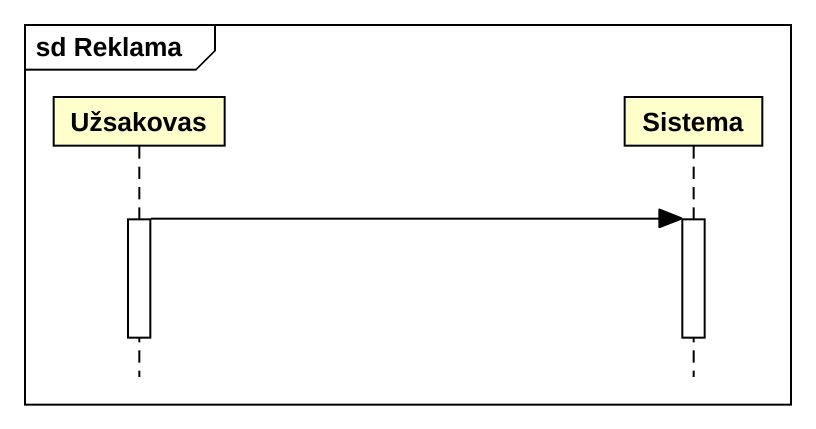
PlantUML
@startuml
mainframe sd Reklama
hide footbox
participant Užsakovas
participant Sistema

activate Užsakovas
Užsakovas -> Sistema
activate Sistema
deactivate Užsakovas
deactivate Sistema
@enduml
